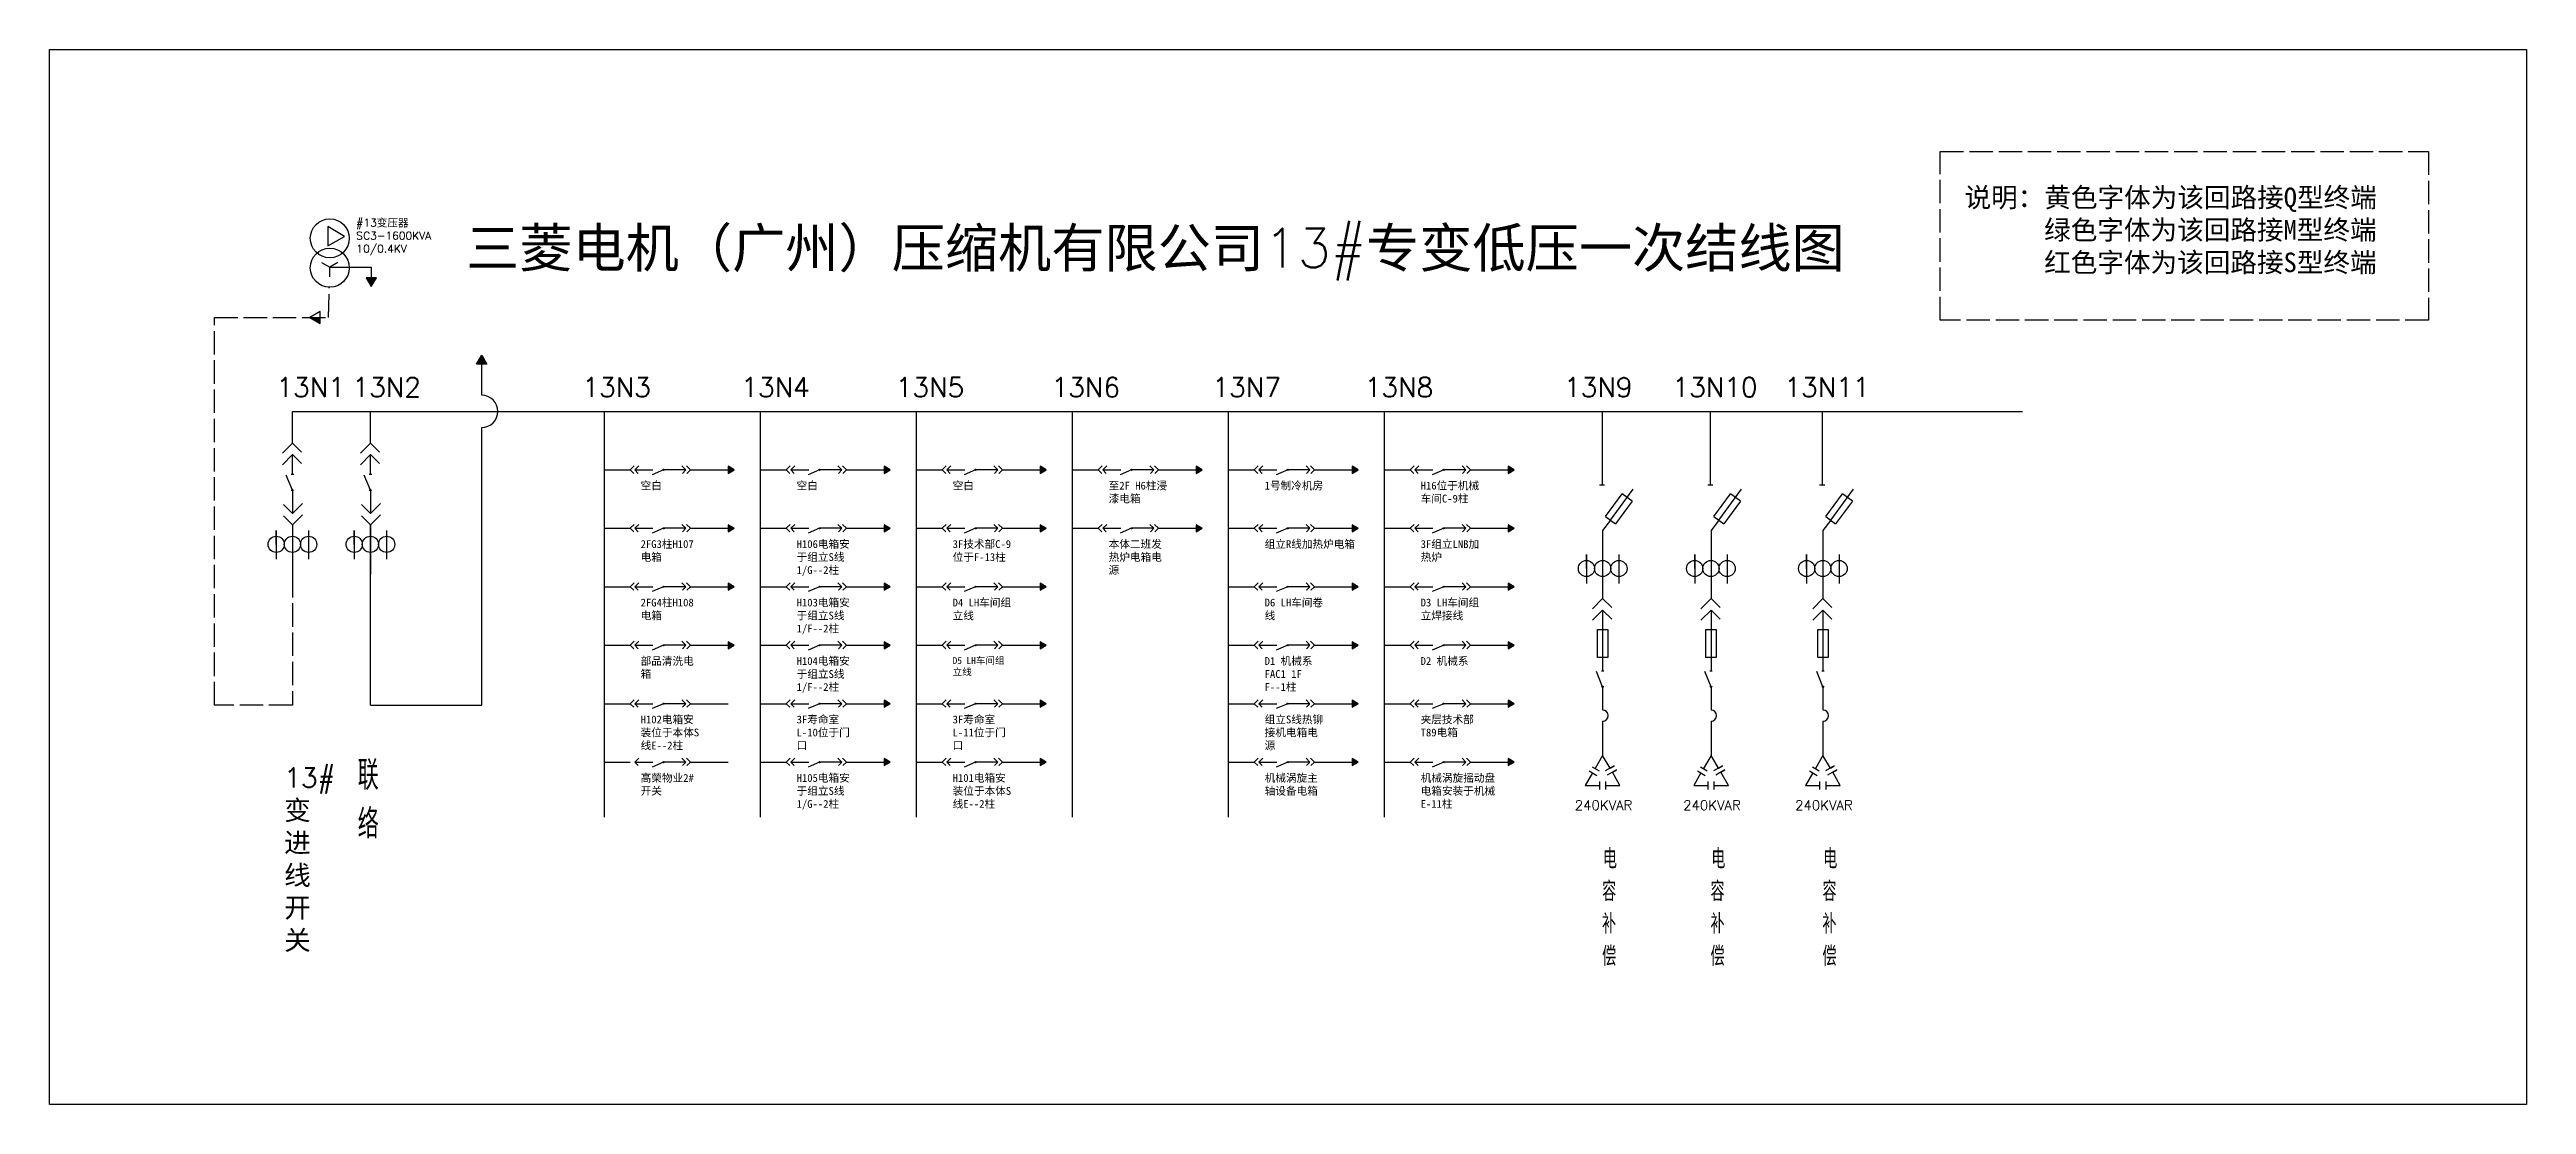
# Model space of a CAD drawing. Header units: millimetres. Extents: x 1107 to 2377, y 558 to 1099.
import ezdxf

# ---------------------------------------------------------------- set-up
doc = ezdxf.new("R2010")
doc.units = ezdxf.units.MM
doc.linetypes.add('ACAD_ISO02W100', pattern=[15, 12, -3])
doc.layers.add('图层1', color=7, linetype='ACAD_ISO02W100')
doc.styles.get("Standard").update_dxf_attribs({"font": 'txt', "bigfont": 'gbcbig.shx'})

# ---------------------------------------------------------------- blocks, each defined once
blk = doc.blocks.new('111')
for p, q in [((896.2, 1426.6), (896.2, 1443.7)), ((896.2, 1443.7), (896.2, 1408.2)), ((936.2, 1443.7), (936.2, 1408.2))]:
    blk.add_line(p, q)
for centre in [(896.2, 1426.6), (916.2, 1426.6), (936.2, 1426.6)]:
    blk.add_circle(centre, 10)

msp = doc.modelspace()

# ---------------------------------------------------------------- hatches: boundary and pattern name
h = msp.add_hatch(color=256)
h.dxf.hatch_style = 1
h.paths.add_polyline_path([(1269.5, 981.9), (1272.1, 977.4), (1274.7, 981.9)])
h = msp.add_hatch(color=256)
h.dxf.hatch_style = 1
h.paths.add_polyline_path([(1331.3, 937.7), (1328.7, 942.2), (1326.1, 937.7)])
h = msp.add_hatch(color=256)
h.dxf.hatch_style = 1
h.paths.add_polyline_path([(1455, 885.2), (1455, 881.6), (1458.2, 883.4)])
h = msp.add_hatch(color=256)
h.dxf.hatch_style = 1
h.paths.add_polyline_path([(1535, 885.2), (1535, 881.6), (1538.2, 883.4)])
h = msp.add_hatch(color=256)
h.dxf.hatch_style = 1
h.paths.add_polyline_path([(1615, 885.2), (1615, 881.6), (1618.2, 883.4)])
h = msp.add_hatch(color=256)
h.dxf.hatch_style = 1
h.paths.add_polyline_path([(1695, 885.2), (1695, 881.6), (1698.2, 883.4)])
h = msp.add_hatch(color=256)
h.dxf.hatch_style = 1
h.paths.add_polyline_path([(1775, 885.2), (1775, 881.6), (1778.2, 883.4)])
h = msp.add_hatch(color=256)
h.dxf.hatch_style = 1
h.paths.add_polyline_path([(1855, 885.2), (1855, 881.6), (1858.2, 883.4)])
h = msp.add_hatch(color=256)
h.dxf.hatch_style = 1
h.paths.add_polyline_path([(1455, 855.2), (1455, 851.6), (1458.2, 853.4)])
h = msp.add_hatch(color=256)
h.dxf.hatch_style = 1
h.paths.add_polyline_path([(1535, 855.2), (1535, 851.6), (1538.2, 853.4)])
h = msp.add_hatch(color=256)
h.dxf.hatch_style = 1
h.paths.add_polyline_path([(1615, 855.2), (1615, 851.6), (1618.2, 853.4)])
h = msp.add_hatch(color=256)
h.dxf.hatch_style = 1
h.paths.add_polyline_path([(1695, 855.2), (1695, 851.6), (1698.2, 853.4)])
h = msp.add_hatch(color=256)
h.dxf.hatch_style = 1
h.paths.add_polyline_path([(1775, 855.2), (1775, 851.6), (1778.2, 853.4)])
h = msp.add_hatch(color=256)
h.dxf.hatch_style = 1
h.paths.add_polyline_path([(1855, 855.2), (1855, 851.6), (1858.2, 853.4)])
h = msp.add_hatch(color=256)
h.dxf.hatch_style = 1
h.paths.add_polyline_path([(1455, 825.2), (1455, 821.6), (1458.2, 823.4)])
h = msp.add_hatch(color=256)
h.dxf.hatch_style = 1
h.paths.add_polyline_path([(1535, 825.2), (1535, 821.6), (1538.2, 823.4)])
h = msp.add_hatch(color=256)
h.dxf.hatch_style = 1
h.paths.add_polyline_path([(1615, 825.2), (1615, 821.6), (1618.2, 823.4)])
h = msp.add_hatch(color=256)
h.dxf.hatch_style = 1
h.paths.add_polyline_path([(1775, 825.2), (1775, 821.6), (1778.2, 823.4)])
h = msp.add_hatch(color=256)
h.dxf.hatch_style = 1
h.paths.add_polyline_path([(1855, 825.2), (1855, 821.6), (1858.2, 823.4)])
h = msp.add_hatch(color=256)
h.dxf.hatch_style = 1
h.paths.add_polyline_path([(1455, 795.2), (1455, 791.6), (1458.2, 793.4)])
h = msp.add_hatch(color=256)
h.dxf.hatch_style = 1
h.paths.add_polyline_path([(1535, 795.2), (1535, 791.6), (1538.2, 793.4)])
h = msp.add_hatch(color=256)
h.dxf.hatch_style = 1
h.paths.add_polyline_path([(1615, 795.2), (1615, 791.6), (1618.2, 793.4)])
h = msp.add_hatch(color=256)
h.dxf.hatch_style = 1
h.paths.add_polyline_path([(1775, 795.2), (1775, 791.6), (1778.2, 793.4)])
h = msp.add_hatch(color=256)
h.dxf.hatch_style = 1
h.paths.add_polyline_path([(1855, 795.2), (1855, 791.6), (1858.2, 793.4)])
h = msp.add_hatch(color=256)
h.dxf.hatch_style = 1
h.paths.add_polyline_path([(1535, 765.2), (1535, 761.6), (1538.2, 763.4)])
h = msp.add_hatch(color=256)
h.dxf.hatch_style = 1
h.paths.add_polyline_path([(1615, 765.2), (1615, 761.6), (1618.2, 763.4)])
h = msp.add_hatch(color=256)
h.dxf.hatch_style = 1
h.paths.add_polyline_path([(1775, 765.2), (1775, 761.6), (1778.2, 763.4)])
h = msp.add_hatch(color=256)
h.dxf.hatch_style = 1
h.paths.add_polyline_path([(1855, 765.2), (1855, 761.6), (1858.2, 763.4)])
h = msp.add_hatch(color=256)
h.dxf.hatch_style = 1
h.paths.add_polyline_path([(1535, 735.2), (1535, 731.6), (1538.2, 733.4)])
h = msp.add_hatch(color=256)
h.dxf.hatch_style = 1
h.paths.add_polyline_path([(1615, 735.2), (1615, 731.6), (1618.2, 733.4)])
h = msp.add_hatch(color=256)
h.dxf.hatch_style = 1
h.paths.add_polyline_path([(1775, 735.2), (1775, 731.6), (1778.2, 733.4)])
h = msp.add_hatch(color=256)
h.dxf.hatch_style = 1
h.paths.add_polyline_path([(1855, 735.2), (1855, 731.6), (1858.2, 733.4)])
at = {"layer": '图层1'}
h = msp.add_hatch(color=256, dxfattribs=at)
h.dxf.hatch_style = 1
h.paths.add_polyline_path([(1245.8, 964.6), (1240.5, 961.6), (1245.8, 961.6)])
h.paths.add_polyline_path([(1245.8, 958.5), (1245.8, 964.6), (1240.5, 961.6)])

# ---------------------------------------------------------------- linework, layer by layer
for p, q in [((1246.5, 989.8), (1250.8, 987.4)), ((1255, 989.8), (1250.8, 987.4)), ((1250.8, 982.5), (1250.8, 987.4)), ((1250.8, 987.4), (1272.1, 987.4)), ((1272.1, 987.4), (1272.1, 981.9)), ((1328.7, 932.2), (1328.7, 937.7)), ((1328.7, 921.7), (1328.7, 932.2)), ((1231.7, 897.1), (1231.7, 913.4)), ((1231.7, 913.4), (2118.9, 913.4)), ((1271.7, 897.1), (1271.7, 913.4)), ((1328.7, 762.6), (1328.7, 905.1)), ((1391.7, 705.2), (1391.7, 913.4)), ((1471.7, 705.2), (1471.7, 913.4)), ((1551.7, 705.2), (1551.7, 913.4)), ((1631.7, 705.2), (1631.7, 913.4)), ((1711.7, 705.2), (1711.7, 913.4)), ((1791.7, 705.2), (1791.7, 913.4)), ((1903.2, 913.4), (1903.2, 875.7)), ((1958.7, 913.4), (1958.7, 875.7)), ((2016.1, 913.4), (2016.1, 875.7)), ((1231.7, 881.2), (1231.7, 891.2)), ((1271.7, 881.2), (1271.7, 891.2)), ((1231.6, 872.9), (1228.5, 880.7)), ((1231, 881.2), (1232.3, 881.2)), ((1271.6, 872.9), (1268.5, 880.7)), ((1271, 881.2), (1272.3, 881.2)), ((1391.7, 883.4), (1404.9, 883.4)), ((1407.2, 883.4), (1416.5, 883.4)), ((1422, 883.4), (1416.1, 880.9)), ((1433.4, 883.4), (1422, 883.4)), ((1435.7, 883.4), (1455, 883.4)), ((1471.7, 883.4), (1484.9, 883.4)), ((1487.2, 883.4), (1496.5, 883.4)), ((1502, 883.4), (1496.1, 880.9)), ((1513.4, 883.4), (1502, 883.4)), ((1515.7, 883.4), (1535, 883.4)), ((1551.7, 883.4), (1564.9, 883.4)), ((1567.2, 883.4), (1576.5, 883.4)), ((1582, 883.4), (1576.1, 880.9)), ((1593.4, 883.4), (1582, 883.4)), ((1595.7, 883.4), (1615, 883.4)), ((1631.7, 883.4), (1644.9, 883.4)), ((1647.2, 883.4), (1656.5, 883.4)), ((1662, 883.4), (1656.1, 880.9)), ((1673.4, 883.4), (1662, 883.4)), ((1675.7, 883.4), (1695, 883.4)), ((1711.7, 883.4), (1724.9, 883.4)), ((1727.2, 883.4), (1736.5, 883.4)), ((1742, 883.4), (1736.1, 880.9)), ((1753.4, 883.4), (1742, 883.4)), ((1755.7, 883.4), (1775, 883.4)), ((1791.7, 883.4), (1804.9, 883.4)), ((1807.2, 883.4), (1816.5, 883.4)), ((1822, 883.4), (1816.1, 880.9)), ((1833.4, 883.4), (1822, 883.4)), ((1835.7, 883.4), (1855, 883.4)), ((1231.6, 872.9), (1231.6, 861)), ((1271.6, 872.9), (1271.6, 861)), ((1901.9, 875.7), (1904.5, 875.7)), ((1905, 859.5), (1913.6, 871.1)), ((1907.5, 857.6), (1919.2, 873.4)), ((1918.7, 867.4), (1910.1, 855.7)), ((1918.7, 867.4), (1913.6, 871.1)), ((1957.4, 875.7), (1960.1, 875.7)), ((1960.5, 859.5), (1969.1, 871.1)), ((1963.1, 857.6), (1974.8, 873.4)), ((1974.2, 867.4), (1965.6, 855.7)), ((1974.2, 867.4), (1969.1, 871.1)), ((2014.8, 875.7), (2017.5, 875.7)), ((2017.9, 859.5), (2026.5, 871.1)), ((2020.5, 857.6), (2032.2, 873.4)), ((2031.6, 867.4), (2023, 855.7)), ((2031.6, 867.4), (2026.5, 871.1)), ((1231.6, 855.1), (1231.6, 829.9)), ((1271.6, 855.1), (1271.6, 829.9)), ((1271.6, 762.6), (1271.6, 855.1)), ((1391.7, 853.4), (1404.9, 853.4)), ((1407.2, 853.4), (1416.5, 853.4)), ((1422, 853.4), (1416.1, 850.9)), ((1433.4, 853.4), (1422, 853.4)), ((1435.7, 853.4), (1455, 853.4)), ((1471.7, 853.4), (1484.9, 853.4)), ((1487.2, 853.4), (1496.5, 853.4)), ((1502, 853.4), (1496.1, 850.9)), ((1513.4, 853.4), (1502, 853.4)), ((1515.7, 853.4), (1535, 853.4)), ((1551.7, 853.4), (1564.9, 853.4)), ((1567.2, 853.4), (1576.5, 853.4)), ((1582, 853.4), (1576.1, 850.9)), ((1593.4, 853.4), (1582, 853.4)), ((1595.7, 853.4), (1615, 853.4)), ((1631.7, 853.4), (1644.9, 853.4)), ((1647.2, 853.4), (1656.5, 853.4)), ((1662, 853.4), (1656.1, 850.9)), ((1673.4, 853.4), (1662, 853.4)), ((1675.7, 853.4), (1695, 853.4)), ((1711.7, 853.4), (1724.9, 853.4)), ((1727.2, 853.4), (1736.5, 853.4)), ((1742, 853.4), (1736.1, 850.9)), ((1753.4, 853.4), (1742, 853.4)), ((1755.7, 853.4), (1775, 853.4)), ((1791.7, 853.4), (1804.9, 853.4)), ((1807.2, 853.4), (1816.5, 853.4)), ((1822, 853.4), (1816.1, 850.9)), ((1833.4, 853.4), (1822, 853.4)), ((1835.7, 853.4), (1855, 853.4)), ((1907.5, 857.6), (1903.5, 852.2)), ((1903.5, 852.2), (1903.5, 817.3)), ((1905, 859.5), (1910.1, 855.7)), ((1963.1, 857.6), (1959.1, 852.2)), ((1959.1, 852.2), (1959.1, 817.3)), ((1960.5, 859.5), (1965.6, 855.7)), ((2020.5, 857.6), (2016.5, 852.2)), ((2016.5, 852.2), (2016.5, 817.3)), ((2017.9, 859.5), (2023, 855.7)), ((1391.7, 823.4), (1404.9, 823.4)), ((1407.2, 823.4), (1416.5, 823.4)), ((1422, 823.4), (1416.1, 820.9)), ((1433.4, 823.4), (1422, 823.4)), ((1435.7, 823.4), (1455, 823.4)), ((1471.7, 823.4), (1484.9, 823.4)), ((1487.2, 823.4), (1496.5, 823.4)), ((1502, 823.4), (1496.1, 820.9)), ((1513.4, 823.4), (1502, 823.4)), ((1515.7, 823.4), (1535, 823.4)), ((1551.7, 823.4), (1564.9, 823.4)), ((1567.2, 823.4), (1576.5, 823.4)), ((1582, 823.4), (1576.1, 820.9)), ((1593.4, 823.4), (1582, 823.4)), ((1595.7, 823.4), (1615, 823.4)), ((1711.7, 823.4), (1724.9, 823.4)), ((1727.2, 823.4), (1736.5, 823.4)), ((1742, 823.4), (1736.1, 820.9)), ((1753.4, 823.4), (1742, 823.4)), ((1755.7, 823.4), (1775, 823.4)), ((1791.7, 823.4), (1804.9, 823.4)), ((1807.2, 823.4), (1816.5, 823.4)), ((1822, 823.4), (1816.1, 820.9)), ((1833.4, 823.4), (1822, 823.4)), ((1835.7, 823.4), (1855, 823.4)), ((1900.9, 801.4), (1906.1, 801.4)), ((1900.9, 787.1), (1900.9, 801.4)), ((1903.5, 811.4), (1903.5, 780.3)), ((1906.1, 801.4), (1906.1, 787.1)), ((1956.5, 801.4), (1961.7, 801.4)), ((1956.5, 787.1), (1956.5, 801.4)), ((1959.1, 811.4), (1959.1, 780.3)), ((1961.7, 801.4), (1961.7, 787.1)), ((2013.9, 801.4), (2019.1, 801.4)), ((2013.9, 787.1), (2013.9, 801.4)), ((2016.5, 811.4), (2016.5, 780.3)), ((2019.1, 801.4), (2019.1, 787.1)), ((1391.7, 793.4), (1404.9, 793.4)), ((1407.2, 793.4), (1416.5, 793.4)), ((1422, 793.4), (1416.1, 790.9)), ((1433.4, 793.4), (1422, 793.4)), ((1435.7, 793.4), (1455, 793.4)), ((1471.7, 793.4), (1484.9, 793.4)), ((1487.2, 793.4), (1496.5, 793.4)), ((1502, 793.4), (1496.1, 790.9)), ((1513.4, 793.4), (1502, 793.4)), ((1515.7, 793.4), (1535, 793.4)), ((1551.7, 793.4), (1564.9, 793.4)), ((1567.2, 793.4), (1576.5, 793.4)), ((1582, 793.4), (1576.1, 790.9)), ((1593.4, 793.4), (1582, 793.4)), ((1595.7, 793.4), (1615, 793.4)), ((1711.7, 793.4), (1724.9, 793.4)), ((1727.2, 793.4), (1736.5, 793.4)), ((1742, 793.4), (1736.1, 790.9)), ((1753.4, 793.4), (1742, 793.4)), ((1755.7, 793.4), (1775, 793.4)), ((1791.7, 793.4), (1804.9, 793.4)), ((1807.2, 793.4), (1816.5, 793.4)), ((1822, 793.4), (1816.1, 790.9)), ((1833.4, 793.4), (1822, 793.4)), ((1835.7, 793.4), (1855, 793.4)), ((1903.5, 772.1), (1900.3, 779.9)), ((1906.1, 787.1), (1900.9, 787.1)), ((1902.9, 780.3), (1904.2, 780.3)), ((1959.1, 772.1), (1955.9, 779.9)), ((1961.7, 787.1), (1956.5, 787.1)), ((1958.5, 780.3), (1959.7, 780.3)), ((2016.5, 772.1), (2013.3, 779.9)), ((2019.1, 787.1), (2013.9, 787.1)), ((2015.9, 780.3), (2017.1, 780.3)), ((1271.6, 762.6), (1328.7, 762.6)), ((1391.7, 763.4), (1404.9, 763.4)), ((1407.2, 763.4), (1416.5, 763.4)), ((1422, 763.4), (1416.1, 760.9)), ((1433.4, 763.4), (1422, 763.4)), ((1435.7, 763.4), (1455, 763.4)), ((1471.7, 763.4), (1484.9, 763.4)), ((1487.2, 763.4), (1496.5, 763.4)), ((1502, 763.4), (1496.1, 760.9)), ((1513.4, 763.4), (1502, 763.4)), ((1515.7, 763.4), (1535, 763.4)), ((1551.7, 763.4), (1564.9, 763.4)), ((1567.2, 763.4), (1576.5, 763.4)), ((1582, 763.4), (1576.1, 760.9)), ((1593.4, 763.4), (1582, 763.4)), ((1595.7, 763.4), (1615, 763.4)), ((1711.7, 763.4), (1724.9, 763.4)), ((1727.2, 763.4), (1736.5, 763.4)), ((1742, 763.4), (1736.1, 760.9)), ((1753.4, 763.4), (1742, 763.4)), ((1755.7, 763.4), (1775, 763.4)), ((1791.7, 763.4), (1804.9, 763.4)), ((1807.2, 763.4), (1816.5, 763.4)), ((1822, 763.4), (1816.1, 760.9)), ((1833.4, 763.4), (1822, 763.4)), ((1835.7, 763.4), (1855, 763.4)), ((1903.5, 772.1), (1903.5, 760.2)), ((1959.1, 772.1), (1959.1, 760.2)), ((2016.5, 772.1), (2016.5, 760.2)), ((1903.5, 754.5), (1903.5, 736.8)), ((1959.1, 754.5), (1959.1, 736.8)), ((2016.5, 754.5), (2016.5, 736.8)), ((1391.7, 733.4), (1404.9, 733.4)), ((1407.2, 733.4), (1416.5, 733.4)), ((1422, 733.4), (1416.1, 730.9)), ((1433.4, 733.4), (1422, 733.4)), ((1435.7, 733.4), (1455, 733.4)), ((1471.7, 733.4), (1484.9, 733.4)), ((1487.2, 733.4), (1496.5, 733.4)), ((1502, 733.4), (1496.1, 730.9)), ((1513.4, 733.4), (1502, 733.4)), ((1515.7, 733.4), (1535, 733.4)), ((1551.7, 733.4), (1564.9, 733.4)), ((1567.2, 733.4), (1576.5, 733.4)), ((1582, 733.4), (1576.1, 730.9)), ((1593.4, 733.4), (1582, 733.4)), ((1595.7, 733.4), (1615, 733.4)), ((1711.7, 733.4), (1724.9, 733.4)), ((1727.2, 733.4), (1736.5, 733.4)), ((1742, 733.4), (1736.1, 730.9)), ((1753.4, 733.4), (1742, 733.4)), ((1755.7, 733.4), (1775, 733.4)), ((1791.7, 733.4), (1804.9, 733.4)), ((1807.2, 733.4), (1816.5, 733.4)), ((1822, 733.4), (1816.1, 730.9)), ((1833.4, 733.4), (1822, 733.4)), ((1835.7, 733.4), (1855, 733.4)), ((1896.6, 728.9), (1900.5, 726.6)), ((1898.1, 731), (1901.7, 729)), ((1909.4, 731.5), (1904.8, 728.9)), ((1910.7, 729.5), (1905.9, 726.7)), ((1907.3, 730.3), (1909.4, 731.5)), ((1908.5, 728.2), (1910.7, 729.5)), ((1952.2, 728.9), (1956.1, 726.6)), ((1953.7, 731), (1957.2, 729)), ((1964.9, 731.5), (1960.4, 728.9)), ((1966.2, 729.5), (1961.5, 726.7)), ((1962.9, 730.3), (1964.9, 731.5)), ((1964.1, 728.2), (1966.2, 729.5)), ((2009.6, 728.9), (2013.5, 726.6)), ((2011.1, 731), (2014.6, 729)), ((2022.3, 731.5), (2017.8, 728.9)), ((2023.6, 729.5), (2018.9, 726.7)), ((2020.3, 730.3), (2022.3, 731.5)), ((2021.5, 728.2), (2023.6, 729.5)), ((1901.9, 723.5), (1901.9, 719.4)), ((1905, 723.5), (1905, 719.3)), ((1957.4, 723.5), (1957.4, 719.4)), ((1960.5, 723.5), (1960.5, 719.3)), ((2014.8, 723.5), (2014.8, 719.4)), ((2017.9, 723.5), (2017.9, 719.3))]:
    msp.add_line(p, q)
at = {"color": 3}
msp.add_lwpolyline([(1107.1, 1099.1), (2377.3, 1099.1), (2377.3, 557.7), (1107.1, 557.7)], close=True, dxfattribs=at)
at = {"color": 6, "linetype": 'ACAD_ISO02W100'}
msp.add_lwpolyline([(2076.6, 1046.7), (2327.1, 1046.7), (2327.1, 960.2), (2076.6, 960.2)], close=True, dxfattribs=at)
for points in [[(1258.3, 1003.2), (1249.8, 1008.2), (1249.8, 998.3)], [(1272.1, 977.4), (1274.7, 981.9), (1269.5, 981.9)], [(1328.7, 942.2), (1331.3, 937.7), (1326.1, 937.7)], [(1458.2, 883.4), (1455, 885.2), (1455, 881.6)], [(1538.2, 883.4), (1535, 885.2), (1535, 881.6)], [(1618.2, 883.4), (1615, 885.2), (1615, 881.6)], [(1698.2, 883.4), (1695, 885.2), (1695, 881.6)], [(1778.2, 883.4), (1775, 885.2), (1775, 881.6)], [(1858.2, 883.4), (1855, 885.2), (1855, 881.6)], [(1458.2, 853.4), (1455, 855.2), (1455, 851.6)], [(1538.2, 853.4), (1535, 855.2), (1535, 851.6)], [(1618.2, 853.4), (1615, 855.2), (1615, 851.6)], [(1698.2, 853.4), (1695, 855.2), (1695, 851.6)], [(1778.2, 853.4), (1775, 855.2), (1775, 851.6)], [(1858.2, 853.4), (1855, 855.2), (1855, 851.6)], [(1458.2, 823.4), (1455, 825.2), (1455, 821.6)], [(1538.2, 823.4), (1535, 825.2), (1535, 821.6)], [(1618.2, 823.4), (1615, 825.2), (1615, 821.6)], [(1778.2, 823.4), (1775, 825.2), (1775, 821.6)], [(1858.2, 823.4), (1855, 825.2), (1855, 821.6)], [(1458.2, 793.4), (1455, 795.2), (1455, 791.6)], [(1538.2, 793.4), (1535, 795.2), (1535, 791.6)], [(1618.2, 793.4), (1615, 795.2), (1615, 791.6)], [(1778.2, 793.4), (1775, 795.2), (1775, 791.6)], [(1858.2, 793.4), (1855, 795.2), (1855, 791.6)], [(1538.2, 763.4), (1535, 765.2), (1535, 761.6)], [(1618.2, 763.4), (1615, 765.2), (1615, 761.6)], [(1778.2, 763.4), (1775, 765.2), (1775, 761.6)], [(1858.2, 763.4), (1855, 765.2), (1855, 761.6)], [(1538.2, 733.4), (1535, 735.2), (1535, 731.6)], [(1618.2, 733.4), (1615, 735.2), (1615, 731.6)], [(1778.2, 733.4), (1775, 735.2), (1775, 731.6)], [(1858.2, 733.4), (1855, 735.2), (1855, 731.6)]]:
    msp.add_lwpolyline(points, close=True)
for points in [[(1236.3, 892.4), (1231.7, 897.1), (1226.5, 891.9)], [(1231.7, 891.2), (1226.5, 886)], [(1236.3, 886.6), (1231.7, 891.2)], [(1276.3, 892.4), (1271.7, 897.1), (1266.5, 891.9)], [(1271.7, 891.2), (1266.5, 886)], [(1276.3, 886.6), (1271.7, 891.2)], [(1406.9, 885.4), (1404.9, 883.4), (1406.7, 881.6)], [(1409.2, 885.4), (1407.2, 883.4), (1409, 881.6)], [(1433.4, 883.4), (1431.4, 885.4)], [(1431.6, 881.6), (1433.4, 883.4)], [(1433.9, 881.6), (1435.7, 883.4), (1433.7, 885.4)], [(1486.9, 885.4), (1484.9, 883.4), (1486.7, 881.6)], [(1489.2, 885.4), (1487.2, 883.4), (1489, 881.6)], [(1513.4, 883.4), (1511.4, 885.4)], [(1511.6, 881.6), (1513.4, 883.4)], [(1513.9, 881.6), (1515.7, 883.4), (1513.7, 885.4)], [(1566.9, 885.4), (1564.9, 883.4), (1566.7, 881.6)], [(1569.2, 885.4), (1567.2, 883.4), (1569, 881.6)], [(1593.4, 883.4), (1591.4, 885.4)], [(1591.6, 881.6), (1593.4, 883.4)], [(1593.9, 881.6), (1595.7, 883.4), (1593.7, 885.4)], [(1646.9, 885.4), (1644.9, 883.4), (1646.7, 881.6)], [(1649.2, 885.4), (1647.2, 883.4), (1649, 881.6)], [(1673.4, 883.4), (1671.4, 885.4)], [(1671.6, 881.6), (1673.4, 883.4)], [(1673.9, 881.6), (1675.7, 883.4), (1673.7, 885.4)], [(1726.9, 885.4), (1724.9, 883.4), (1726.7, 881.6)], [(1729.2, 885.4), (1727.2, 883.4), (1729, 881.6)], [(1753.4, 883.4), (1751.4, 885.4)], [(1751.6, 881.6), (1753.4, 883.4)], [(1753.9, 881.6), (1755.7, 883.4), (1753.7, 885.4)], [(1806.9, 885.4), (1804.9, 883.4), (1806.7, 881.6)], [(1809.2, 885.4), (1807.2, 883.4), (1809, 881.6)], [(1833.4, 883.4), (1831.4, 885.4)], [(1831.6, 881.6), (1833.4, 883.4)], [(1833.9, 881.6), (1835.7, 883.4), (1833.7, 885.4)], [(1227, 865.6), (1231.6, 861)], [(1231.6, 861), (1236.8, 866.2)], [(1267, 865.6), (1271.6, 861)], [(1271.6, 861), (1276.8, 866.2)], [(1227, 859.8), (1231.6, 855.1), (1236.8, 860.3)], [(1267, 859.8), (1271.6, 855.1), (1276.8, 860.3)], [(1406.9, 855.4), (1404.9, 853.4), (1406.7, 851.6)], [(1409.2, 855.4), (1407.2, 853.4), (1409, 851.6)], [(1433.4, 853.4), (1431.4, 855.4)], [(1431.6, 851.6), (1433.4, 853.4)], [(1433.9, 851.6), (1435.7, 853.4), (1433.7, 855.4)], [(1486.9, 855.4), (1484.9, 853.4), (1486.7, 851.6)], [(1489.2, 855.4), (1487.2, 853.4), (1489, 851.6)], [(1513.4, 853.4), (1511.4, 855.4)], [(1511.6, 851.6), (1513.4, 853.4)], [(1513.9, 851.6), (1515.7, 853.4), (1513.7, 855.4)], [(1566.9, 855.4), (1564.9, 853.4), (1566.7, 851.6)], [(1569.2, 855.4), (1567.2, 853.4), (1569, 851.6)], [(1593.4, 853.4), (1591.4, 855.4)], [(1591.6, 851.6), (1593.4, 853.4)], [(1593.9, 851.6), (1595.7, 853.4), (1593.7, 855.4)], [(1646.9, 855.4), (1644.9, 853.4), (1646.7, 851.6)], [(1649.2, 855.4), (1647.2, 853.4), (1649, 851.6)], [(1673.4, 853.4), (1671.4, 855.4)], [(1671.6, 851.6), (1673.4, 853.4)], [(1673.9, 851.6), (1675.7, 853.4), (1673.7, 855.4)], [(1726.9, 855.4), (1724.9, 853.4), (1726.7, 851.6)], [(1729.2, 855.4), (1727.2, 853.4), (1729, 851.6)], [(1753.4, 853.4), (1751.4, 855.4)], [(1751.6, 851.6), (1753.4, 853.4)], [(1753.9, 851.6), (1755.7, 853.4), (1753.7, 855.4)], [(1806.9, 855.4), (1804.9, 853.4), (1806.7, 851.6)], [(1809.2, 855.4), (1807.2, 853.4), (1809, 851.6)], [(1833.4, 853.4), (1831.4, 855.4)], [(1831.6, 851.6), (1833.4, 853.4)], [(1833.9, 851.6), (1835.7, 853.4), (1833.7, 855.4)], [(1406.9, 825.4), (1404.9, 823.4), (1406.7, 821.6)], [(1409.2, 825.4), (1407.2, 823.4), (1409, 821.6)], [(1433.4, 823.4), (1431.4, 825.4)], [(1431.6, 821.6), (1433.4, 823.4)], [(1433.9, 821.6), (1435.7, 823.4), (1433.7, 825.4)], [(1486.9, 825.4), (1484.9, 823.4), (1486.7, 821.6)], [(1489.2, 825.4), (1487.2, 823.4), (1489, 821.6)], [(1513.4, 823.4), (1511.4, 825.4)], [(1511.6, 821.6), (1513.4, 823.4)], [(1513.9, 821.6), (1515.7, 823.4), (1513.7, 825.4)], [(1566.9, 825.4), (1564.9, 823.4), (1566.7, 821.6)], [(1569.2, 825.4), (1567.2, 823.4), (1569, 821.6)], [(1593.4, 823.4), (1591.4, 825.4)], [(1591.6, 821.6), (1593.4, 823.4)], [(1593.9, 821.6), (1595.7, 823.4), (1593.7, 825.4)], [(1726.9, 825.4), (1724.9, 823.4), (1726.7, 821.6)], [(1729.2, 825.4), (1727.2, 823.4), (1729, 821.6)], [(1753.4, 823.4), (1751.4, 825.4)], [(1751.6, 821.6), (1753.4, 823.4)], [(1753.9, 821.6), (1755.7, 823.4), (1753.7, 825.4)], [(1806.9, 825.4), (1804.9, 823.4), (1806.7, 821.6)], [(1809.2, 825.4), (1807.2, 823.4), (1809, 821.6)], [(1833.4, 823.4), (1831.4, 825.4)], [(1831.6, 821.6), (1833.4, 823.4)], [(1833.9, 821.6), (1835.7, 823.4), (1833.7, 825.4)], [(1908.2, 812.7), (1903.5, 817.3), (1898.3, 812.1)], [(1963.7, 812.7), (1959.1, 817.3), (1953.9, 812.1)], [(2021.1, 812.7), (2016.5, 817.3), (2011.3, 812.1)], [(1903.5, 811.4), (1898.3, 806.2)], [(1908.2, 806.8), (1903.5, 811.4)], [(1959.1, 811.4), (1953.9, 806.2)], [(1963.7, 806.8), (1959.1, 811.4)], [(2016.5, 811.4), (2011.3, 806.2)], [(2021.1, 806.8), (2016.5, 811.4)], [(1406.9, 795.4), (1404.9, 793.4), (1406.7, 791.6)], [(1409.2, 795.4), (1407.2, 793.4), (1409, 791.6)], [(1433.4, 793.4), (1431.4, 795.4)], [(1431.6, 791.6), (1433.4, 793.4)], [(1433.9, 791.6), (1435.7, 793.4), (1433.7, 795.4)], [(1486.9, 795.4), (1484.9, 793.4), (1486.7, 791.6)], [(1489.2, 795.4), (1487.2, 793.4), (1489, 791.6)], [(1513.4, 793.4), (1511.4, 795.4)], [(1511.6, 791.6), (1513.4, 793.4)], [(1513.9, 791.6), (1515.7, 793.4), (1513.7, 795.4)], [(1566.9, 795.4), (1564.9, 793.4), (1566.7, 791.6)], [(1569.2, 795.4), (1567.2, 793.4), (1569, 791.6)], [(1593.4, 793.4), (1591.4, 795.4)], [(1591.6, 791.6), (1593.4, 793.4)], [(1593.9, 791.6), (1595.7, 793.4), (1593.7, 795.4)], [(1726.9, 795.4), (1724.9, 793.4), (1726.7, 791.6)], [(1729.2, 795.4), (1727.2, 793.4), (1729, 791.6)], [(1753.4, 793.4), (1751.4, 795.4)], [(1751.6, 791.6), (1753.4, 793.4)], [(1753.9, 791.6), (1755.7, 793.4), (1753.7, 795.4)], [(1806.9, 795.4), (1804.9, 793.4), (1806.7, 791.6)], [(1809.2, 795.4), (1807.2, 793.4), (1809, 791.6)], [(1833.4, 793.4), (1831.4, 795.4)], [(1831.6, 791.6), (1833.4, 793.4)], [(1833.9, 791.6), (1835.7, 793.4), (1833.7, 795.4)], [(1406.9, 765.4), (1404.9, 763.4), (1406.7, 761.6)], [(1409.2, 765.4), (1407.2, 763.4), (1409, 761.6)], [(1433.4, 763.4), (1431.4, 765.4)], [(1431.6, 761.6), (1433.4, 763.4)], [(1433.9, 761.6), (1435.7, 763.4), (1433.7, 765.4)], [(1486.9, 765.4), (1484.9, 763.4), (1486.7, 761.6)], [(1489.2, 765.4), (1487.2, 763.4), (1489, 761.6)], [(1513.4, 763.4), (1511.4, 765.4)], [(1511.6, 761.6), (1513.4, 763.4)], [(1513.9, 761.6), (1515.7, 763.4), (1513.7, 765.4)], [(1566.9, 765.4), (1564.9, 763.4), (1566.7, 761.6)], [(1569.2, 765.4), (1567.2, 763.4), (1569, 761.6)], [(1593.4, 763.4), (1591.4, 765.4)], [(1591.6, 761.6), (1593.4, 763.4)], [(1593.9, 761.6), (1595.7, 763.4), (1593.7, 765.4)], [(1726.9, 765.4), (1724.9, 763.4), (1726.7, 761.6)], [(1729.2, 765.4), (1727.2, 763.4), (1729, 761.6)], [(1753.4, 763.4), (1751.4, 765.4)], [(1751.6, 761.6), (1753.4, 763.4)], [(1753.9, 761.6), (1755.7, 763.4), (1753.7, 765.4)], [(1806.9, 765.4), (1804.9, 763.4), (1806.7, 761.6)], [(1809.2, 765.4), (1807.2, 763.4), (1809, 761.6)], [(1833.4, 763.4), (1831.4, 765.4)], [(1831.6, 761.6), (1833.4, 763.4)], [(1833.9, 761.6), (1835.7, 763.4), (1833.7, 765.4)], [(1907.3, 730.3), (1903.5, 736.8), (1899.7, 730.1)], [(1962.9, 730.3), (1959.1, 736.8), (1955.3, 730.1)], [(2020.3, 730.3), (2016.5, 736.8), (2012.6, 730.1)], [(1409.2, 735.4), (1407.2, 733.4), (1409, 731.6)], [(1433.4, 733.4), (1431.4, 735.4)], [(1431.6, 731.6), (1433.4, 733.4)], [(1433.9, 731.6), (1435.7, 733.4), (1433.7, 735.4)], [(1486.9, 735.4), (1484.9, 733.4), (1486.7, 731.6)], [(1489.2, 735.4), (1487.2, 733.4), (1489, 731.6)], [(1513.4, 733.4), (1511.4, 735.4)], [(1511.6, 731.6), (1513.4, 733.4)], [(1513.9, 731.6), (1515.7, 733.4), (1513.7, 735.4)], [(1566.9, 735.4), (1564.9, 733.4), (1566.7, 731.6)], [(1569.2, 735.4), (1567.2, 733.4), (1569, 731.6)], [(1593.4, 733.4), (1591.4, 735.4)], [(1591.6, 731.6), (1593.4, 733.4)], [(1593.9, 731.6), (1595.7, 733.4), (1593.7, 735.4)], [(1726.9, 735.4), (1724.9, 733.4), (1726.7, 731.6)], [(1729.2, 735.4), (1727.2, 733.4), (1729, 731.6)], [(1753.4, 733.4), (1751.4, 735.4)], [(1751.6, 731.6), (1753.4, 733.4)], [(1753.9, 731.6), (1755.7, 733.4), (1753.7, 735.4)], [(1806.9, 735.4), (1804.9, 733.4), (1806.7, 731.6)], [(1809.2, 735.4), (1807.2, 733.4), (1809, 731.6)], [(1833.4, 733.4), (1831.4, 735.4)], [(1831.6, 731.6), (1833.4, 733.4)], [(1833.9, 731.6), (1835.7, 733.4), (1833.7, 735.4)], [(1898.4, 727.9), (1894.6, 721.4), (1901.9, 721.4)], [(1905, 721.4), (1912.4, 721.4), (1908.5, 728.2)], [(1953.9, 727.9), (1950.2, 721.4), (1957.4, 721.4)], [(1960.5, 721.4), (1968, 721.4), (1964.1, 728.2)], [(2011.3, 727.9), (2007.6, 721.4), (2014.8, 721.4)], [(2017.9, 721.4), (2025.4, 721.4), (2021.5, 728.2)]]:
    msp.add_lwpolyline(points)
for centre, radius in [((1250.8, 1002.2), 10), ((1250.8, 987.1), 10), ((1422, 883.4), 0.269), ((1502, 883.4), 0.269), ((1582, 883.4), 0.269), ((1662, 883.4), 0.269), ((1742, 883.4), 0.269), ((1822, 883.4), 0.269), ((1231.6, 872.9), 0.349), ((1271.6, 872.9), 0.349), ((1422, 853.4), 0.269), ((1502, 853.4), 0.269), ((1582, 853.4), 0.269), ((1662, 853.4), 0.269), ((1742, 853.4), 0.269), ((1822, 853.4), 0.269), ((1422, 823.4), 0.269), ((1502, 823.4), 0.269), ((1582, 823.4), 0.269), ((1742, 823.4), 0.269), ((1822, 823.4), 0.269), ((1422, 793.4), 0.269), ((1502, 793.4), 0.269), ((1582, 793.4), 0.269), ((1742, 793.4), 0.269), ((1822, 793.4), 0.269), ((1422, 763.4), 0.269), ((1502, 763.4), 0.269), ((1582, 763.4), 0.269), ((1742, 763.4), 0.269), ((1822, 763.4), 0.269), ((1903.5, 772.1), 0.349), ((1959.1, 772.1), 0.349), ((2016.5, 772.1), 0.349), ((1422, 733.4), 0.269), ((1502, 733.4), 0.269), ((1582, 733.4), 0.269), ((1742, 733.4), 0.269), ((1822, 733.4), 0.269)]:
    msp.add_circle(centre, radius)
for centre, radius in [((1328.7, 913.4), 8.26), ((1903.5, 757.3), 2.84), ((1959.1, 757.3), 2.84), ((2016.5, 757.3), 2.84)]:
    msp.add_arc(centre, radius, 270, 90)
at = {"layer": '图层1'}
for p, q in [((1250.2, 961.6), (1250.5, 977.1)), ((1191.6, 762.6), (1191.6, 961.6)), ((1191.6, 961.6), (1250.2, 961.6)), ((1231.6, 829.9), (1231.6, 762.6)), ((1231.6, 762.6), (1191.6, 762.6))]:
    msp.add_line(p, q, dxfattribs=at)
msp.add_lwpolyline([(1240.5, 961.6), (1245.8, 958.5), (1245.8, 964.6)], close=True, dxfattribs=at)

# ---------------------------------------------------------------- block references
at = {"xscale": 0.4160000000000001, "yscale": 0.4160000000000001, "zscale": 0.4160000000000001}
for p in [(850.5, 251.7), (890.5, 251.7), (1522.4, 239.3), (1577.9, 239.3), (1635.3, 239.3)]:
    msp.add_blockref('111', p, dxfattribs=at)

# ---------------------------------------------------------------- texts
at = {"color": 6, "insert": (2089.1, 1028.2), "char_height": 10, "attachment_point": 1}
msp.add_mtext_dynamic_manual_height_columns('{\\fSimSun|b0|i0|c134|p2;说明：黄色字体为该回路接Q型终端\\P      绿色字体为该回路接M型终端\\P      红色字体为该回路接S型终端}', width=251.237, gutter_width=12.5, heights=[0], dxfattribs=at)
at = {"attachment_point": 1}
for s, width, insert, char_height in [('13N1', 22.179, (1223.4, 930.8), 10), ('13N2', 22.179, (1262.4, 930.8), 10), ('13N3', 22.179, (1380.3, 930.8), 10), ('13N4', 22.179, (1461.8, 930.8), 10), ('13N5', 22.179, (1541, 930.8), 10), ('13N6', 22.179, (1620.9, 930.8), 10), ('13N7', 22.179, (1703.4, 930.8), 10), ('13N8', 22.179, (1781.5, 930.8), 10), ('13N9', 22.179, (1883.7, 930.8), 10), ('13N10', 22.179, (1939.3, 930.8), 10), ('13N11', 22.179, (1996.7, 930.8), 10), ('{\\fSimSun|b0|i0|c134|p2;空白}', 30.178, (1410.2, 877.3), 4), ('{\\fSimSun|b0|i0|c134|p2;空白}', 30.178, (1490.2, 877.3), 4), ('{\\fSimSun|b0|i0|c134|p2;空白}', 30.178, (1570.2, 877.3), 4), ('{\\fSimSun|b0|i0|c134|p2;H102电箱安装位于本体S线E--2柱}', 30.178, (1410.2, 757.3), 4), ('\\pi8.209;240KVAR\\P\\pi25.292;{\\H2x;\\P\\pi22.645;电\\P\\pi22.259;容\\P\\pi22.204;补\\P\\pi22.259;偿}', 50.585, (1881, 713.8), 5), ('\\pi8.209;240KVAR\\P\\pi25.292;{\\H2x;\\P\\pi22.645;电\\P\\pi22.259;容\\P\\pi22.204;补\\P\\pi22.259;偿}', 50.585, (1936.6, 713.8), 5), ('\\pi8.209;240KVAR\\P\\pi25.292;{\\H2x;\\P\\pi22.645;电\\P\\pi22.259;容\\P\\pi22.204;补\\P\\pi22.259;偿}', 50.585, (1994, 713.8), 5)]:
    msp.add_mtext_dynamic_manual_height_columns(s, width=width, gutter_width=12.5, heights=[0], dxfattribs=dict(at, insert=insert, char_height=char_height))
at = {"color": 3, "char_height": 4, "attachment_point": 1}
for s, width, insert in [('{\\fSimSun|b0|i0|c134|p2;至2F H6柱浸漆电箱}', 30.178, (1650.2, 877.3)), ('{\\fSimSun|b0|i0|c134|p2;1号制冷机房}', 30.178, (1730.2, 877.3)), ('{\\fSimSun|b0|i0|c134|p2;H16位于机械车间C-9柱}', 30.178, (1810.2, 877.3)), ('{\\fSimSun|b0|i0|c134|p2;3F技术部C-9位于F-13柱}', 30.178, (1570.2, 847.3)), ('{\\fSimSun|b0|i0|c134|p2;本体二班发热炉电箱电源}', 30.178, (1650.2, 847.3)), ('{\\fSimSun|b0|i0|c134|p2;3F寿命室L-10位于门口}', 30.178, (1490.2, 757.3)), ('{\\fSimSun|b0|i0|c134|p2;3F寿命室L-11位于门口}', 30.178, (1570.2, 757.3)), ('{\\fSimSun|b0|i0|c134|p2;夹层技术部T89电箱}', 30.178, (1810.2, 757.3)), ('{\\fSimSun|b0|i0|c134|p2;机械涡旋摇动盘电箱安装于机械E-11柱}', 42.02, (1810.2, 727.3))]:
    msp.add_mtext_dynamic_manual_height_columns(s, width=width, gutter_width=12.5, heights=[0], dxfattribs=dict(at, insert=insert))
at = {"color": 1, "attachment_point": 1}
for s, width, heights, insert, char_height in [('{\\fSimSun|b0|i0|c134|p2;2FG3柱H107电箱}', 30.178, [0], (1410.2, 847.3), 4), ('{\\fSimSun|b0|i0|c134|p2;H106电箱安于组立S线1/G--2柱}', 30.178, [0], (1490.2, 847.3), 4), ('{\\fSimSun|b0|i0|c134|p2;组立R线加热炉电箱}', 44.842, [0], (1730.2, 847.3), 4), ('{\\fSimSun|b0|i0|c134|p2;3F组立LNB加热炉}', 30.178, [0], (1810.2, 847.3), 4), ('{\\fSimSun|b0|i0|c134|p2;2FG4柱H108电箱}', 30.178, [0], (1410.2, 817.3), 4), ('{\\fSimSun|b0|i0|c134|p2;H103电箱安于组立S线1/F--2柱}', 30.178, [0], (1490.2, 817.3), 4), ('{\\fSimSun|b0|i0|c134|p2;D4 LH车间组立线 }', 30.178, [0], (1570.2, 817.3), 4), ('{\\fSimSun|b0|i0|c134|p2;D6 LH车间卷线}', 30.178, [0], (1730.2, 817.3), 4), ('{\\fSimSun|b0|i0|c134|p2;D3 LH车间组立焊接线}', 30.178, [15.9], (1810.2, 817.3), 4), ('{\\fSimSun|b0|i0|c134|p2;部品清洗电箱}', 30.178, [0], (1410.2, 787.3), 4), ('{\\fSimSun|b0|i0|c134|p2;H104电箱安于组立S线1/F--2柱}', 30.178, [0], (1490.2, 787.3), 4), ('{\\fSimSun|b0|i0|c134|p2;D5 LH车间组立线 }', 30.178, [0], (1570.2, 787.3), 3.5), ('{\\fSimSun|b0|i0|c134|p2;D1 机械系 FAC1 1F F--1柱}', 30.178, [0], (1730.2, 787.3), 4), ('{\\fSimSun|b0|i0|c134|p2;D2 机械系}', 30.178, [18.4], (1810.2, 787.3), 4), ('{\\fSimSun|b0|i0|c134|p2;组立S线热铆接机电箱电源}', 30.178, [0], (1730.2, 757.3), 4), ('{\\fSimSun|b0|i0|c134|p2;高榮物业2#开关}', 30.178, [0], (1410.2, 727.3), 4), ('{\\fSimSun|b0|i0|c134|p2;H105电箱安于组立S线1/G--2柱}', 30.178, [0], (1490.2, 727.3), 4), ('{\\fSimSun|b0|i0|c134|p2;H101电箱安装位于本体S线E--2柱}', 30.178, [0], (1570.2, 727.3), 4), ('{\\fSimSun|b0|i0|c134|p2;机械涡旋主轴设备电箱}', 30.178, [0], (1730.2, 727.3), 4)]:
    msp.add_mtext_dynamic_manual_height_columns(s, width=width, gutter_width=12.5, heights=heights, dxfattribs=dict(at, insert=insert, char_height=char_height))
at = {"layer": '图层1', "attachment_point": 1}
for s, width, insert, char_height in [('#13{\\fSimSun|b0|i0|c134|p2;变压器}\\PSC3-1600KVA\\P10/0.4KV', 32.72, (1264.4, 1012.2), 4), ('{\\fSimSun|b0|i0|c134|p2;三菱电机（广州）压缩机有限公司}13#{\\fSimSun|b0|i0|c134|p2;专变低压一次结线图}', 2902.628, (1320.7, 1007.3), 20), ('13#\\P{\\fSimSun|b0|i0|c134|p2;变\\P进\\P线\\P开\\P关}', 19.479, (1227.4, 730.4), 10), ('联络', 19.479, (1265.1, 734.2), 15)]:
    msp.add_mtext_dynamic_manual_height_columns(s, width=width, gutter_width=12.5, heights=[0], dxfattribs=dict(at, insert=insert, char_height=char_height))

doc.saveas('drawing.dxf')
